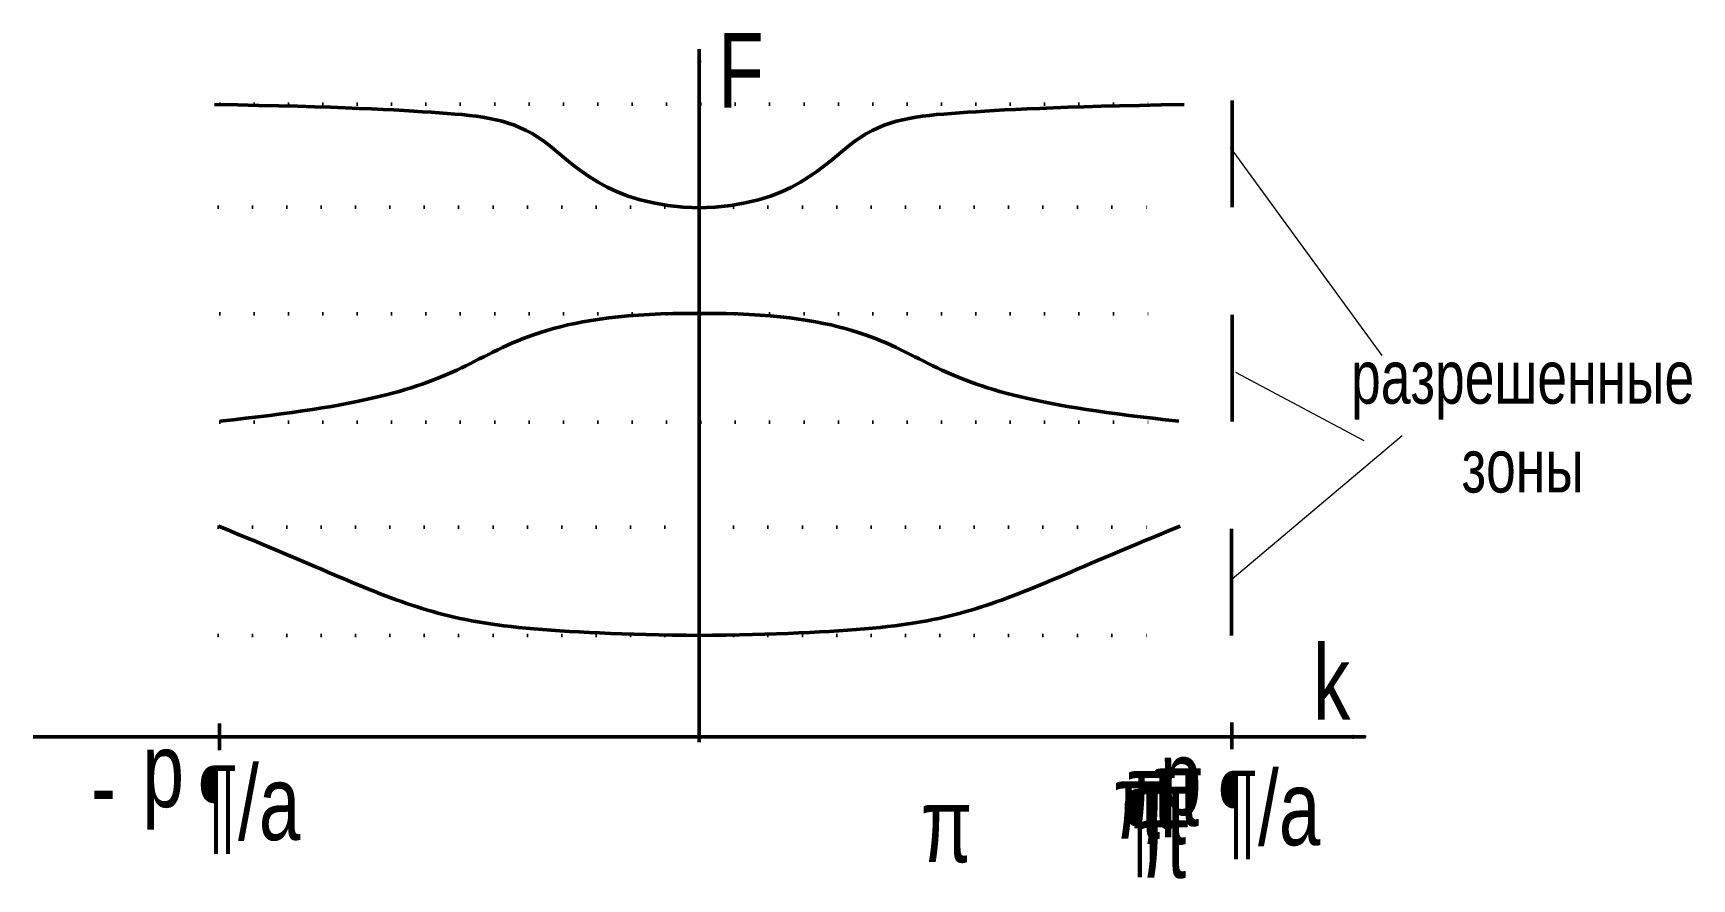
# Model space of a CAD drawing. Header units: millimetres. Extents: x -125 to 186, y -26 to 133.
import ezdxf

# ---------------------------------------------------------------- set-up
doc = ezdxf.new("R2010")
doc.units = ezdxf.units.MM
doc.linetypes.add('DOT', pattern=[6.35, 0, -6.35])
doc.layers.get('0').update_dxf_attribs({"linetype": 'CONTINUOUS', "lineweight": 0})
doc.styles.get("Standard").update_dxf_attribs({"font": 'txt', "width": 0.75})
doc.dimstyles.get("Standard").update_dxf_attribs({"dimtxt": 2.5, "dimasz": 2.5, "dimexe": 1.25, "dimexo": 0.625, "dimtad": 1, "dimtxsty": 'Standard', "dimcen": 2.5, "dimadec": 0, "dimazin": 0, "dimtfac": 1, "dimtmove": 0, "dimatfit": 3, "dimfxl": 1, "dimarcsym": 0})

msp = doc.modelspace()

# ---------------------------------------------------------------- linework, layer by layer
at = {"lineweight": 50}
for p, q in [((0, 0), (0, 130)), ((100, 100.32), (100, 120.32)), ((100, 60.16), (100, 80.16)), ((99.84, 20), (99.84, 40)), ((99.52, 20), (99.52, 20)), ((-90.03, -1.52), (-90.03, 3.48)), ((99.94, -1.35), (99.94, 3.65)), ((-125, 0.98), (125, 0.98))]:
    msp.add_line(p, q, dxfattribs=at)
at = {"linetype": 'DOT', "lineweight": 50}
for p, q in [((-90, 119.69), (90, 119.69)), ((-90.31, 100.31), (89.69, 100.31)), ((-90, 80.31), (90, 80.31)), ((-90, 60), (90, 60)), ((-90.31, 40.31), (89.69, 40.31)), ((-90.31, 20), (89.69, 20))]:
    msp.add_line(p, q, dxfattribs=at)
at = {"lineweight": 20}
for p, q in [((128.13, 72.5), (99.69, 111.56)), ((100.63, 69.38), (124.69, 56.56)), ((100, 30.63), (131.88, 57.5))]:
    msp.add_line(p, q, dxfattribs=at)
at = {"lineweight": 50}
for points in [[(-91, 119.6), (-67, 119.2), (-46.6, 118), (-29.2, 116.4), (-17.6, 100.6), (0.2, 100.2)], [(91, 119.6), (67, 119.2), (46.6, 118), (29.2, 116.4), (17.6, 100.6), (-0.2, 100.2)], [(-90, 60.2), (-62.8, 63), (-42.8, 69.4), (-26.8, 80.6), (-0.2, 80.4)], [(90, 60.2), (62.8, 63), (42.8, 69.4), (26.8, 80.6), (0.2, 80.4)], [(-90.25, 40.5), (-71.04, 32.77), (-51.92, 22.94), (-29.18, 20.38), (0.25, 20)], [(90.25, 40.5), (71.04, 32.77), (51.92, 22.94), (29.18, 20.38), (-0.25, 20)]]:
    msp.add_open_spline(points, degree=3, dxfattribs=at)

# ---------------------------------------------------------------- texts
at = {"lineweight": 50, "width": 100, "attachment_point": 5}
for s, insert, char_height in [('F', (7.81, 125.98), 14), ('разрешенные\\Pзоны', (154.5, 60.08), 10), ('k', (118.65, 11.23), 14), ('p', (-100.59, -7.32), 14), ('p', (90.33, -8.79), 14), ('¶/a', (-84.47, -12.7), 14), ('π', (84.96, -9.28), 14), ('π', (89.84, -8.79), 14), ('¶/a', (106.93, -13.67), 14), ('-', (-111.82, -8.3), 14), ('π', (82.52, -11.23), 14), ('¶', (83.01, -17.09), 14), ('π', (87.4, -12.21), 14), ('π', (46.39, -15.63), 14), ('π', (87.4, -18.55), 14)]:
    msp.add_mtext(s, dxfattribs=dict(at, insert=insert, char_height=char_height))

# ---------------------------------------------------------------- leaders
at = {"lineweight": 20}
for points in [[(0, 129.92), (0, 115.84)], [(125.12, 0.96), (99.84, 1.12)]]:
    msp.add_leader(points, dimstyle='Standard', dxfattribs=at)

doc.saveas('drawing.dxf')
